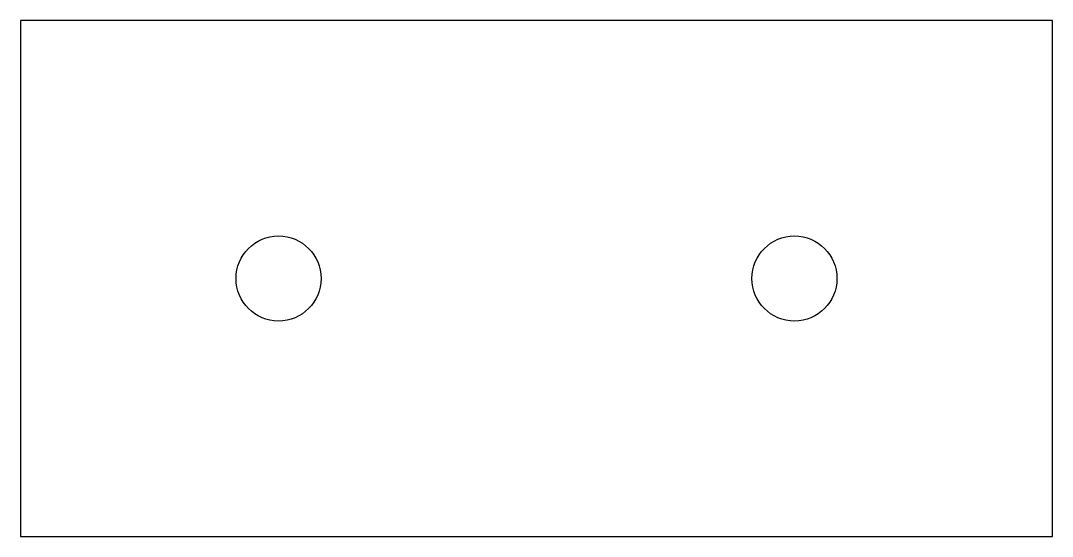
# Model space of a CAD drawing. Header units: millimetres. Extents: x -40 to 40, y -20 to 20.
import ezdxf

# ---------------------------------------------------------------- set-up
doc = ezdxf.new("R2010")
doc.units = ezdxf.units.MM
doc.layers.add('CUT', color=7, linetype='Continuous')
doc.layers.add('DRILL', color=1, linetype='Continuous')

msp = doc.modelspace()

# ---------------------------------------------------------------- linework, layer by layer
at = {"layer": 'CUT'}
msp.add_lwpolyline([(-40, -20), (40, -20), (40, 20), (-40, 20)], close=True, dxfattribs=at)
at = {"layer": 'DRILL'}
for centre in [(-20, 0), (20, 0)]:
    msp.add_circle(centre, 3.3, dxfattribs=at)

doc.saveas('drawing.dxf')
